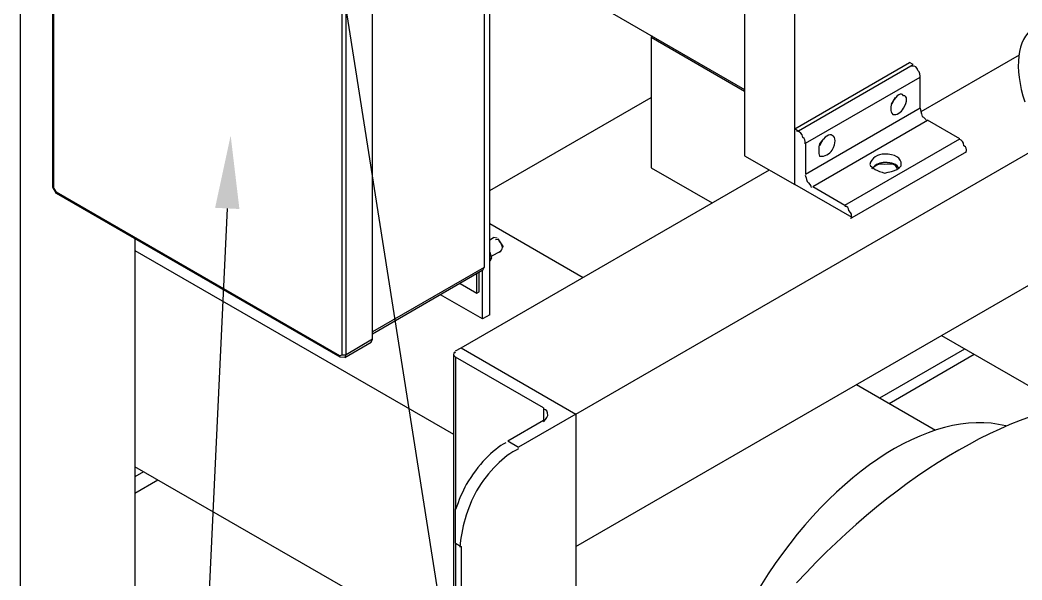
# Model space of a CAD drawing. Header units: inches. Extents: x 0.3 to 33.8, y 15.5 to 37.1.
# Drawn here: x 9.294 to 11.767, y 23.483 to 24.866 of the extents above; entities that cross this region are included whole.
import ezdxf

# ---------------------------------------------------------------- set-up
doc = ezdxf.new("R2010")
doc.units = ezdxf.units.IN
doc.header["$MEASUREMENT"] = 0

# ---------------------------------------------------------------- blocks, each defined once
blk = doc.blocks.new('60298_1')
at = {"transparency": 33554687}
blk.add_hatch(color=21, dxfattribs=at).paths.add_polyline_path([(9.7758, 24.4021), (9.8142, 24.5807), (9.8358, 24.3992)])
at = {"color": 21, "transparency": 33554687}
for points in [[(9.9001, 26.1566), (11.0656, 18.7461), (11.2458, 18.7461)], [(9.8056, 24.4003), (9.615, 20.3418), (9.7952, 20.3418)]]:
    blk.add_lwpolyline(points, dxfattribs=at)
at = {"transparency": 33554687}
for points in [[(9.2943, 25.9547), (9.2943, 22.3548)], [(9.3754, 24.453), (9.3754, 25.4248)], [(11.0826, 25.4321), (11.0826, 24.5309), (11.2066, 24.4597)], [(9.3754, 24.453), (9.3775, 24.4499), (9.3775, 25.4217)], [(10.4536, 24.1379), (10.4536, 25.3644)], [(11.2066, 24.4597), (11.2066, 25.3634)], [(10.4397, 25.211), (10.4397, 24.2547)], [(10.1645, 24.0775), (10.1645, 25.0494)], [(10.0885, 25.0112), (10.0885, 24.0393)], [(10.0989, 24.0393), (10.0989, 25.0112)], [(10.6643, 24.9363), (11.0826, 24.6946)], [(10.8554, 24.8258), (10.8518, 24.8237)], [(10.8518, 24.8237), (11.0826, 24.6905)], [(10.8518, 24.8237), (10.8518, 24.501)], [(11.2066, 24.5975), (11.4901, 24.7612)], [(11.2159, 24.5924), (11.4989, 24.7561), (11.4901, 24.7612)], [(11.7607, 24.7793), (11.518, 24.6394)], [(11.2334, 24.5619), (11.5164, 24.7251)], [(11.5164, 24.6487), (11.5164, 24.7251)], [(10.4536, 24.4447), (10.8518, 24.6745)], [(11.4457, 24.6585), (11.455, 24.6745)], [(11.2334, 24.5619), (11.2334, 24.485), (11.5164, 24.6487)], [(11.251, 24.4545), (11.534, 24.6182)], [(11.3305, 24.4085), (11.614, 24.5722), (11.534, 24.6182)], [(11.2066, 24.5975), (11.2159, 24.5924)], [(11.2066, 24.4597), (11.2066, 24.5975)], [(10.6664, 23.8926), (11.8195, 24.5588)], [(11.2685, 24.5562), (11.2778, 24.5728)], [(11.3486, 24.3781), (11.6316, 24.5413)], [(10.3829, 24.0563), (11.1441, 24.4958)], [(10.8518, 24.501), (11.0026, 24.4142)], [(11.3486, 24.3781), (11.2066, 24.4597)], [(9.3847, 24.4375), (9.3754, 24.453)], [(9.3775, 24.4499), (9.3831, 24.4406)], [(9.3831, 24.4406), (9.3847, 24.4375)], [(10.0829, 24.0362), (9.3831, 24.4406)], [(10.0844, 24.0331), (9.3847, 24.4375)], [(11.251, 24.4545), (11.3305, 24.4085)], [(10.6664, 23.5658), (12.132, 24.4122)], [(10.4536, 24.3636), (10.6845, 24.2304)], [(9.5778, 24.3259), (9.5778, 22.5185)], [(10.4536, 24.3233), (10.4629, 24.3285)], [(10.4722, 24.3275), (10.4629, 24.3285)], [(10.4857, 24.3078), (10.4748, 24.3259)], [(10.4748, 24.3259), (10.4748, 24.3259)], [(9.5778, 24.297), (10.3643, 23.8431)], [(10.4536, 24.2929), (10.4578, 24.2774), (10.4536, 24.2753)], [(10.4567, 24.282), (10.4815, 24.296)], [(10.4857, 24.3078), (10.4857, 24.3047)], [(10.4578, 24.2774), (10.4536, 24.2701)], [(10.4397, 24.2547), (10.1645, 24.0956)], [(10.4366, 24.2479), (10.1645, 24.0904)], [(10.4221, 24.1911), (10.4221, 24.2392)], [(10.4273, 24.1942), (10.4273, 24.2423)], [(10.4361, 24.1281), (10.4361, 24.2474)], [(10.4366, 24.2479), (10.4397, 24.2547)], [(10.3803, 24.2154), (10.4221, 24.1911)], [(10.4361, 24.1281), (10.3323, 24.1875)], [(10.4221, 24.1911), (10.4273, 24.1942)], [(10.4536, 24.1379), (10.4361, 24.1281)], [(10.0958, 24.0326), (10.1614, 24.0703)], [(10.1614, 24.0703), (10.1645, 24.0775), (10.0989, 24.0393)], [(11.5691, 24.0868), (11.8707, 23.9128)], [(10.0829, 24.0362), (10.0885, 24.0393)], [(10.0885, 24.0393), (10.0989, 24.0393)], [(10.0958, 24.0326), (10.0989, 24.0393)], [(10.3643, 24.0409), (10.3643, 23.6195)], [(10.3695, 24.0486), (10.3829, 24.0563)], [(10.3829, 24.0563), (10.6664, 23.8926)], [(10.3829, 24.0563), (10.6664, 23.8926)], [(11.4162, 23.9329), (11.6264, 24.0538)], [(11.4395, 23.919), (11.6496, 24.0403)], [(10.0829, 24.0362), (10.0844, 24.0331)], [(10.0958, 24.0326), (10.0844, 24.0331)], [(10.3695, 24.0336), (10.3695, 23.6582)], [(10.5864, 23.9081), (10.3695, 24.0336)], [(11.3589, 23.966), (11.5541, 23.8529)], [(10.6664, 23.8926), (10.5244, 23.8111)], [(10.5864, 23.9081), (10.5864, 23.8777)], [(10.6664, 23.8926), (10.6664, 23.5658)], [(10.6664, 23.8926), (10.6664, 21.9003)], [(10.4981, 23.8265), (10.5864, 23.8777)], [(10.4981, 23.8265), (10.5244, 23.8111)], [(10.243, 23.3783), (9.5778, 23.7625)], [(9.599, 23.7501), (9.5778, 23.7377)], [(9.5778, 23.6969), (9.6346, 23.73)], [(10.3695, 23.5735), (10.3695, 23.6582)], [(10.3643, 23.6195), (10.3643, 21.7521)], [(10.3695, 23.5735), (10.3829, 23.5658)], [(10.3695, 23.5735), (10.3695, 21.7444), (10.3829, 21.7366)], [(10.3829, 23.5658), (10.3829, 21.7366)]]:
    blk.add_lwpolyline(points, dxfattribs=at)
for points, knots in [([(11.9755, 24.7721), (11.9194, 24.8446), (11.8458, 24.8757), (11.7948, 24.8444), (11.7555, 24.8213), (11.7471, 24.7468), (11.7741, 24.6636)], [0, 0, 0, 0, 1, 1, 1, 2, 2, 2, 2]), ([(11.5159, 24.7205), (11.5168, 24.731), (11.5149, 24.7373), (11.5107, 24.7411), (11.5083, 24.7488), (11.5038, 24.7536), (11.4952, 24.7514)], [0, 0, 0, 0, 1, 1, 1, 2, 2, 2, 2]), ([(11.4746, 24.6791), (11.4855, 24.6791), (11.4855, 24.6645), (11.4746, 24.6482), (11.47, 24.6376), (11.4574, 24.6303), (11.4488, 24.6327), (11.4418, 24.6393), (11.4418, 24.6538), (11.4488, 24.6636), (11.4574, 24.6808), (11.47, 24.6881), (11.4746, 24.6791)], [0, 0, 0, 0, 1, 1, 1, 2, 2, 2, 3, 3, 3, 4, 4, 4, 4]), ([(11.5159, 24.6482), (11.5168, 24.6435), (11.5187, 24.6373), (11.5211, 24.6275), (11.5253, 24.6258), (11.5298, 24.621), (11.5314, 24.6172)], [0, 0, 0, 0, 1, 1, 1, 2, 2, 2, 2]), ([(11.2319, 24.5604), (11.2336, 24.5675), (11.2317, 24.5738), (11.2267, 24.5759), (11.2251, 24.5853), (11.2206, 24.59), (11.2112, 24.5913)], [0, 0, 0, 0, 1, 1, 1, 2, 2, 2, 2]), ([(11.299, 24.581), (11.3085, 24.5769), (11.3085, 24.5623), (11.299, 24.5449), (11.293, 24.5354), (11.2804, 24.5281), (11.268, 24.5294), (11.2648, 24.5371), (11.2648, 24.5516), (11.268, 24.5604), (11.2804, 24.5786), (11.293, 24.5859), (11.299, 24.581)], [0, 0, 0, 0, 1, 1, 1, 2, 2, 2, 3, 3, 3, 4, 4, 4, 4]), ([(11.6295, 24.5397), (11.6318, 24.5471), (11.63, 24.5534), (11.6243, 24.5552), (11.6233, 24.5649), (11.6188, 24.5696), (11.614, 24.5707)], [0, 0, 0, 0, 1, 1, 1, 2, 2, 2, 2]), ([(11.392, 24.5087), (11.3952, 24.5255), (11.412, 24.5352), (11.4281, 24.5345), (11.4534, 24.5352), (11.4703, 24.5255), (11.4694, 24.5087), (11.4703, 24.5016), (11.4534, 24.4919), (11.4281, 24.4881), (11.412, 24.4919), (11.3952, 24.5016), (11.392, 24.5087)], [0, 0, 0, 0, 1, 1, 1, 2, 2, 2, 3, 3, 3, 4, 4, 4, 4]), ([(11.4643, 24.4984), (11.4593, 24.5104), (11.4466, 24.5148), (11.4281, 24.5139), (11.4189, 24.5148), (11.4061, 24.5104), (11.3971, 24.4984)], [0, 0, 0, 0, 1, 1, 1, 2, 2, 2, 2]), ([(11.4591, 24.4984), (11.4583, 24.5085), (11.4461, 24.513), (11.4281, 24.5087), (11.4193, 24.513), (11.4071, 24.5085), (11.3971, 24.4984)], [0, 0, 0, 0, 1, 1, 1, 2, 2, 2, 2]), ([(11.2319, 24.4829), (11.2336, 24.48), (11.2354, 24.4738), (11.237, 24.4674), (11.2421, 24.4623), (11.2466, 24.4575), (11.2474, 24.4519)], [0, 0, 0, 0, 1, 1, 1, 2, 2, 2, 2]), ([(11.3455, 24.3745), (11.3486, 24.3836), (11.3468, 24.3898), (11.3403, 24.3951), (11.3401, 24.4013), (11.3356, 24.4061), (11.33, 24.4054)], [0, 0, 0, 0, 1, 1, 1, 2, 2, 2, 2]), ([(10.4779, 24.2918), (10.4871, 24.2994), (10.4871, 24.3091), (10.4779, 24.3177), (10.4795, 24.3224), (10.4761, 24.3259), (10.4676, 24.3228)], [0, 0, 0, 0, 1, 1, 1, 2, 2, 2, 2]), ([(10.3695, 24.044), (10.3664, 24.047), (10.3644, 24.0442), (10.3643, 24.0388), (10.3644, 24.0385), (10.3664, 24.0357), (10.3695, 24.0336)], [0, 0, 0, 0, 1, 1, 1, 2, 2, 2, 2]), ([(10.5864, 23.8735), (10.5938, 23.8819), (10.5978, 23.8874), (10.5967, 23.889), (10.5978, 23.8989), (10.5938, 23.9044), (10.5864, 23.9045)], [0, 0, 0, 0, 1, 1, 1, 2, 2, 2, 2]), ([(11.7276, 23.8632), (11.5409, 23.9125), (11.2787, 23.7358), (11.1079, 23.4449), (10.9242, 23.1219), (10.9242, 22.7697), (11.1079, 22.66)], [0, 0, 0, 0, 1, 1, 1, 2, 2, 2, 2]), ([(10.4934, 23.8219), (10.4607, 23.8051), (10.4247, 23.767), (10.3953, 23.7186), (10.3865, 23.7008), (10.3769, 23.6796), (10.3695, 23.6567)], [0, 0, 0, 0, 1, 1, 1, 2, 2, 2, 2]), ([(10.5244, 23.8064), (10.4873, 23.7897), (10.4512, 23.7517), (10.4211, 23.7031), (10.3981, 23.6597), (10.3832, 23.6095), (10.3798, 23.5637)], [0, 0, 0, 0, 1, 1, 1, 2, 2, 2, 2])]:
    blk.add_open_spline(points, degree=3, knots=knots, dxfattribs=at)
blk.add_open_spline([(12.0065, 23.9303), (11.7562, 23.9205), (11.468, 23.7541), (11.2112, 23.4759)], degree=3, dxfattribs=at)

msp = doc.modelspace()

# ---------------------------------------------------------------- block references
msp.add_blockref('60298_1', (0, 0))

doc.saveas('drawing.dxf')
